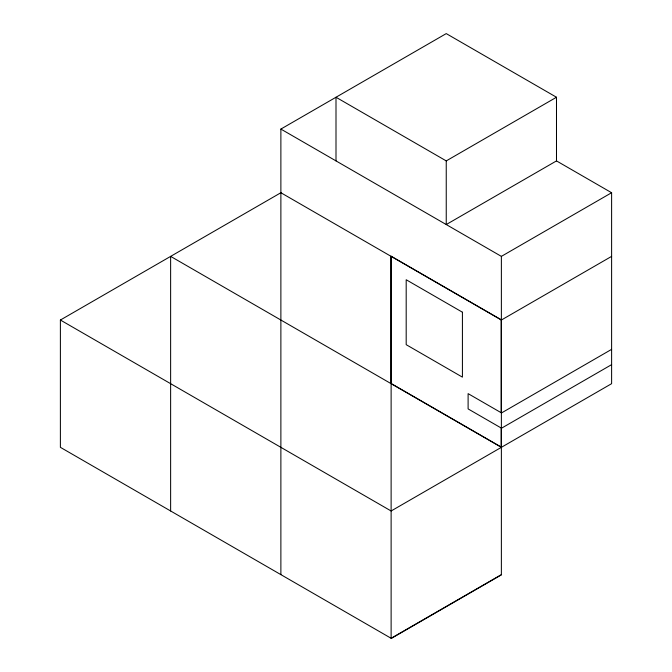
<?xml version="1.0" encoding="UTF-8"?>
<svg xmlns="http://www.w3.org/2000/svg" width="672" height="672" viewBox="0 0 672 672"><rect width="100%" height="100%" fill="white"/><g stroke="black" fill="none" stroke-linecap="round" stroke-linejoin="round"><path stroke-width="1.01" d="M280.879 574.627L280.879 129.074L446.242 33.6L556.492 97.247L556.492 160.902L446.242 224.549L446.242 160.902L336 97.247L336 160.902M280.879 129.074L501.371 256.376L501.371 574.627L391.121 638.282L60.388 447.334L60.388 320.032L280.879 192.73M446.242 160.902L556.492 97.247M501.371 256.376L611.612 192.73L611.612 383.678L391.121 510.98L60.388 320.032M611.612 256.376L501.371 320.023L280.879 192.73M501.371 413.02L611.612 349.364M501.371 428.291L611.612 364.644M391.331 638.4L501.572 574.753M556.492 160.902L611.612 192.73M501.371 447.325L170.629 256.376L170.629 510.98M391.121 256.376L391.121 638.282M501.186 319.738L390.936 256.091L390.936 383.393L501.186 447.04L501.186 428.005L468.107 408.912L468.107 393.632L501.186 412.726L501.186 319.738M462.42 312.211L406.19 279.745L406.19 344.669L462.42 377.135L462.42 312.211"/></g></svg>
